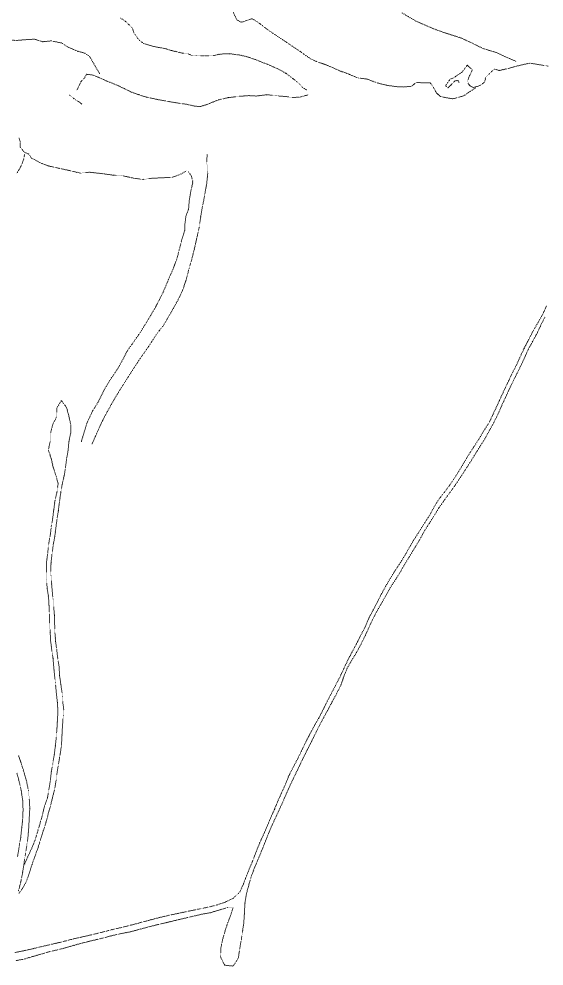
# Model space of a CAD drawing. Extents: x 682410 to 689460, y 7661803 to 7669124.
# Drawn here: x 687999 to 688366, y 7665201 to 7665862 of the extents above; entities that cross this region are included whole.
import ezdxf

# ---------------------------------------------------------------- set-up
doc = ezdxf.new("R2010")
doc.units = 0
doc.header["$MEASUREMENT"] = 0
doc.linetypes.add('DOT', pattern=[0.25, 0, -0.25])
doc.layers.add('02 TOE_Line', color=1, linetype='DOT', lineweight=20)

msp = doc.modelspace()

# ---------------------------------------------------------------- linework, layer by layer
at = {"layer": '02 TOE_Line'}
for points in [[(688148.88, 7665866.62, 4303.73), (688151.47, 7665861.09, 4303.79), (688154.7, 7665859.55, 4303.94), (688158.83, 7665860.94, 4303.87), (688161.9, 7665861.94, 4303.9), (688163.39, 7665861.33, 4303.87), (688167.51, 7665858.55, 4304.05), (688172.88, 7665854.4, 4304.29), (688179.61, 7665849.85, 4304.44), (688185.29, 7665846.16, 4304.51), (688191.4, 7665841.95, 4304.58), (688195.82, 7665839.03, 4304.74), (688198.85, 7665836.84, 4304.75), (688202.9, 7665834.1, 4304.69), (688206.78, 7665832.23, 4304.74), (688210.02, 7665831.12, 4305.07), (688213.87, 7665829.77, 4305.98), (688218.11, 7665827.96, 4306.47), (688223.16, 7665825.65, 4308.01), (688227.94, 7665824.01, 4309.56), (688235.91, 7665820.69, 4312.36), (688242.55, 7665819.86, 4314.13), (688248.71, 7665817.42, 4316.07), (688256.02, 7665815.57, 4318.73), (688262.93, 7665814.6, 4320.85), (688267.49, 7665814.35, 4322.03), (688273.37, 7665814.87, 4323.39), (688276.78, 7665817.61, 4324.29), (688281, 7665817.26, 4324.66), (688286.52, 7665817.21, 4326.01), (688288.29, 7665814.79, 4326.56), (688290.79, 7665810.22, 4327.45), (688293.63, 7665807.7, 4328.32), (688296.94, 7665807.04, 4328.99), (688301.83, 7665806.13, 4330.18), (688306.14, 7665807.08, 4330.73), (688310.08, 7665808.34, 4331.01), (688313.44, 7665810.72, 4331.38), (688318.37, 7665813.87, 4331.35)], [(687960.04, 7665863.12, 4278.1), (687966.55, 7665858.9, 4278.37), (687972.65, 7665855.53, 4278.52), (687980.37, 7665851.59, 4278.49), (687986.82, 7665848.98, 4278.13), (687991.08, 7665847.59, 4278.51), (687997.18, 7665846.81, 4278.93), (688005.08, 7665847.43, 4279.47), (688010.05, 7665847.69, 4279.67), (688015.88, 7665845.91, 4279.57), (688021.89, 7665846.54, 4279.49), (688029.27, 7665845.04, 4279.57), (688033.35, 7665842.31, 4279.65), (688040.18, 7665839.36, 4279.99), (688045.43, 7665837.89, 4280.41), (688048.71, 7665835.66, 4281.45), (688051.06, 7665831.63, 4281.08), (688054, 7665826.43, 4280.9), (688055.75, 7665823.58, 4280.87)], [(688200.21, 7665812.43, 4304.4), (688198.64, 7665813.16, 4304.61), (688197.49, 7665813.81, 4304.68), (688195.32, 7665816.26, 4304.38), (688192.94, 7665818.39, 4304.3), (688190.7, 7665820.14, 4304.39), (688187.77, 7665822.38, 4304.45), (688185.66, 7665823.94, 4304.52), (688181.06, 7665826.57, 4304.53), (688176.78, 7665828.49, 4304.42), (688173.08, 7665830.06, 4304.51), (688167.84, 7665832.11, 4304.48), (688164.1, 7665833.63, 4304.37), (688159.86, 7665835.05, 4304.41), (688156.96, 7665835.82, 4304.31), (688154.06, 7665836.59, 4304.21), (688151.02, 7665836.98, 4304.2), (688146.37, 7665837.61, 4303.93), (688142.91, 7665837.48, 4303.97), (688139.4, 7665837.25, 4303.78), (688135.63, 7665836.33, 4303.78), (688131.99, 7665836.13, 4303.61), (688128.98, 7665836.09, 4303.51), (688125.97, 7665836.06, 4303.41), (688120.25, 7665836.38, 4303.2), (688117.47, 7665837.46, 4302.95), (688113.19, 7665837.99, 4302.79), (688109.74, 7665838.92, 4302.72), (688105.5, 7665839.87, 4302.63), (688102.06, 7665840.98, 4302.51), (688098.99, 7665841.66, 4302.51), (688095.84, 7665842.14, 4302.41), (688092.84, 7665842.83, 4302.38), (688089.79, 7665843.71, 4302.37), (688086.46, 7665844.64, 4302.27), (688083.65, 7665846.79, 4302.29), (688082.41, 7665848, 4302.11), (688081.22, 7665850.05, 4302.2), (688079.65, 7665851.9, 4302.33), (688079.27, 7665853.48, 4302.51), (688078.24, 7665855.8, 4302.24), (688076.42, 7665857.55, 4302.23), (688074.52, 7665859.49, 4302.25), (688072.21, 7665861.23, 4302.24), (688070.28, 7665862.39, 4302.25)], [(688266.87, 7665866.01, 4329.41), (688276.2, 7665860.43, 4330.59), (688283.27, 7665857.33, 4331.08), (688291.11, 7665854.08, 4331.56), (688300.81, 7665850.76, 4333.59), (688307.58, 7665848.7, 4333.3), (688313.87, 7665845.81, 4332.86), (688322.89, 7665841.41, 4332.72), (688332.53, 7665838.42, 4333.3), (688339.37, 7665835.24, 4333.58), (688346.7, 7665832.06, 4332.7)], [(688368.72, 7665828.93, 4334.39), (688356.16, 7665831.03, 4333.6), (688346.96, 7665829, 4331.84), (688341.38, 7665827.41, 4331.4), (688334.79, 7665825.89, 4331.04), (688331.09, 7665826.91, 4330.73), (688327.47, 7665823.36, 4330.91), (688325.32, 7665821.31, 4330.75), (688324.17, 7665817.64, 4331.51), (688321.68, 7665815.59, 4331.57), (688319.22, 7665814.7, 4331.46), (688316.43, 7665814.02, 4331.51), (688314.46, 7665814.96, 4331.03), (688313.02, 7665816.59, 4331.03), (688312.66, 7665818.68, 4330.98), (688313.42, 7665821.24, 4330.94), (688315.22, 7665824.87, 4330.84), (688315.82, 7665826.62, 4330.97), (688314.03, 7665827.85, 4330.96), (688312.31, 7665829.66, 4331.16), (688310.16, 7665826.64, 4330.54), (688308.34, 7665824.38, 4330.46), (688305.98, 7665823.08, 4330.32), (688302.99, 7665820.87, 4330.08), (688300.41, 7665819.93, 4329.76), (688298.65, 7665817.49, 4329.38), (688297.06, 7665815.1, 4329.16), (688298.84, 7665813.84, 4329.56), (688300.13, 7665815.01, 4329.72), (688301.66, 7665816.55, 4329.87), (688303.7, 7665818.6, 4329.95), (688305.96, 7665818.88, 4330.38), (688306.68, 7665817.13, 4330.64)], [(688039.79, 7665812.15, 4279.47), (688041.23, 7665814.96, 4279.59), (688042.65, 7665818.08, 4279.51), (688044.89, 7665820.42, 4279.77), (688046.56, 7665823.24, 4279.73), (688050.7, 7665822.75, 4279.64), (688055.68, 7665820.83, 4279.76), (688060.26, 7665818.68, 4280.01), (688067.79, 7665815.67, 4280.44), (688079.21, 7665810.2, 4280.67), (688088.67, 7665807.19, 4281.11), (688095.83, 7665805.71, 4281.33), (688106.83, 7665803.69, 4281.38), (688116.71, 7665802.24, 4281.98), (688121.75, 7665801.09, 4281.82), (688125.62, 7665800.68, 4281.93), (688129.96, 7665801.88, 4282.82), (688134.93, 7665803.93, 4284.41), (688138.94, 7665805.5, 4285.35), (688145.67, 7665806.97, 4286.53), (688153.36, 7665807.88, 4288.48), (688159.9, 7665808.34, 4290.6), (688165.04, 7665808.04, 4292.07), (688172.1, 7665808.94, 4294.14), (688175.55, 7665808.69, 4295.52), (688180.58, 7665808.09, 4297.14), (688185.22, 7665807.76, 4298.72), (688190.41, 7665807.02, 4300.41), (688195.13, 7665807.28, 4302.07), (688197.55, 7665807.85, 4302.73), (688201.39, 7665808.96, 4303.52)], [(688034.71, 7665808.69, 4278.21), (688036.18, 7665807.52, 4278.34), (688037.75, 7665806.24, 4278.34), (688039.44, 7665805.12, 4278.34), (688042.03, 7665803.46, 4278.56), (688043.35, 7665802.32, 4278.71)], [(688116.14, 7665755.82, 4277.5), (688111.78, 7665753.24, 4275.72), (688106.3, 7665751.36, 4273.6), (688099.66, 7665751.06, 4271.24), (688092.33, 7665750.67, 4268.71), (688085.95, 7665749.9, 4266.43), (688079.84, 7665750.66, 4264.33), (688071.06, 7665752.6, 4261.51), (688065.26, 7665752.81, 4259.64), (688058.4, 7665753.81, 4257.37), (688048.71, 7665754.9, 4254.17), (688042.29, 7665754.26, 4252.01), (688033.39, 7665756.38, 4249.33), (688026.69, 7665757.8, 4247.44), (688019.77, 7665759.34, 4245.35), (688014.73, 7665761.28, 4243.77), (688011.76, 7665762.9, 4243.36), (688008.14, 7665764.68, 4242.49), (688006.1, 7665767.68, 4243.25), (688003.05, 7665768.89, 4243.7), (688000.33, 7665772.47, 4244.67), (688000.33, 7665775.77, 4245.83), (687999.31, 7665779.43, 4246.96)], [(687997.87, 7665754.19, 4239.67), (688000.1, 7665757.75, 4240.31), (688001.41, 7665760.55, 4241.33), (688002.68, 7665764.04, 4242.27), (688003.29, 7665767.43, 4243.16)], [(688130.69, 7665767.21, 4281.79), (688130.52, 7665761.69, 4281.28), (688131.16, 7665754.17, 4280.73), (688130.36, 7665746.59, 4280.3), (688128.85, 7665738.11, 4279.66), (688127.18, 7665729.37, 4278.94), (688126.22, 7665723.74, 4278.64), (688125.08, 7665716.07, 4278.49), (688123.74, 7665709.94, 4278.4), (688121.88, 7665701.73, 4278.39), (688119.98, 7665694.17, 4278.56), (688118.28, 7665688.29, 4278.62), (688116.09, 7665679.86, 4278.88), (688113.44, 7665672.19, 4278.96), (688110.59, 7665666.15, 4279.08), (688107.41, 7665660.34, 4279), (688102.94, 7665652.75, 4278.84), (688100.21, 7665648.02, 4278.85), (688095.42, 7665641.95, 4278.3), (688090.33, 7665634.03, 4278.09), (688083.55, 7665624.36, 4277.57), (688078.54, 7665616.7, 4277.18), (688072.75, 7665607.6, 4276.32), (688068.76, 7665601.32, 4275.7), (688064.45, 7665594, 4275.08), (688059.28, 7665584.75, 4273.81), (688055.9, 7665577.82, 4273.33), (688050.24, 7665564.89, 4272)], [(688117.51, 7665755.38, 4277.67), (688119.59, 7665752.52, 4278.36), (688120.8, 7665748.1, 4278.56), (688119.49, 7665742.41, 4277.73), (688118.26, 7665735.36, 4277.31), (688117.71, 7665728.9, 4277.13), (688116.01, 7665724.67, 4276.45), (688115.23, 7665718.99, 4276.36), (688115.13, 7665714.29, 4276.61), (688113.25, 7665708.58, 4276.32), (688111.15, 7665700.51, 4276.15), (688110, 7665695.71, 4276.52), (688107.05, 7665687.62, 4276.25), (688103.77, 7665680.14, 4276.04), (688099.92, 7665670.94, 4276.05), (688094.93, 7665661.2, 4275.94), (688090.13, 7665653.01, 4275.82), (688084.52, 7665643.91, 4275.63), (688078.93, 7665635.76, 4275.35), (688075.17, 7665630.68, 4275.13), (688072.03, 7665624.52, 4274.98), (688068.22, 7665617.75, 4274.89), (688063.27, 7665610.43, 4273.96), (688059.07, 7665603.48, 4273.67), (688054.43, 7665594.16, 4273.1), (688050.76, 7665588.36, 4272.16), (688047.07, 7665580.48, 4271.73), (688044.16, 7665571.08, 4271.52), (688042.9, 7665566.78, 4271.11)], [(687996.05, 7665210.47, 4260.19), (688002.61, 7665211.8, 4260.85), (688009.28, 7665213.3, 4261.52), (688015.71, 7665214.88, 4262.07), (688022.24, 7665216.36, 4262.67), (688028.98, 7665217.9, 4263.34), (688035.51, 7665219.63, 4263.88), (688041.81, 7665221.1, 4264.37), (688048, 7665222.47, 4264.97), (688054.13, 7665223.97, 4265.52), (688060.22, 7665225.49, 4266.18), (688066.31, 7665227.06, 4266.78), (688072.69, 7665228.49, 4267.45), (688079.2, 7665230.13, 4268.16), (688085.62, 7665231.86, 4268.91), (688091.75, 7665233.5, 4269.71), (688098.27, 7665235.18, 4270.54), (688104.7, 7665236.7, 4271.33), (688111.42, 7665238.12, 4272.08), (688117.93, 7665239.49, 4272.73), (688124.28, 7665240.78, 4273.27), (688130.67, 7665242.05, 4273.67), (688137.01, 7665243.61, 4273.94), (688143.34, 7665245.73, 4274.1), (688148.83, 7665248.39, 4274.28), (688153.5, 7665252.66, 4274.72), (688155.97, 7665258.12, 4275.13), (688157.51, 7665262.31, 4275.46), (688159.98, 7665268.48, 4276.09), (688162.5, 7665274.53, 4276.78), (688164.93, 7665280.78, 4277.41), (688167.43, 7665287.09, 4278.03), (688170.21, 7665293.14, 4278.79), (688172.86, 7665299.32, 4279.58), (688175.3, 7665305.11, 4280.41), (688177.82, 7665310.68, 4281.3), (688180.11, 7665316.27, 4282.07), (688182.63, 7665321.85, 4282.77), (688185.34, 7665327.82, 4283.66), (688187.59, 7665333.57, 4284.42), (688190.43, 7665339.1, 4285.28), (688193.55, 7665345.03, 4286.09), (688196.54, 7665351.14, 4286.92), (688199.36, 7665357.05, 4287.74), (688202.51, 7665363.09, 4288.66), (688205.59, 7665368.79, 4289.45), (688208.78, 7665374.33, 4290.2), (688211.66, 7665379.97, 4291), (688214.44, 7665385.71, 4291.85), (688217.57, 7665391.59, 4292.67), (688220.35, 7665396.93, 4293.34), (688223.39, 7665402.84, 4294.12), (688226.22, 7665408.78, 4294.86), (688229.01, 7665414.73, 4295.44), (688232.01, 7665420.41, 4296.06), (688235.06, 7665426.1, 4296.7), (688237.95, 7665431.89, 4297.28), (688240.9, 7665437.47, 4298.1), (688243.52, 7665443.71, 4298.5), (688246.72, 7665449.75, 4299.09), (688249.57, 7665455.15, 4299.62), (688252.3, 7665460.53, 4300.08), (688255.38, 7665466.22, 4300.66), (688258.7, 7665471.79, 4301.35), (688262.29, 7665477.58, 4302.01), (688265.69, 7665482.68, 4302.59), (688268.84, 7665487.84, 4303.13), (688272.17, 7665493.67, 4303.8), (688275.46, 7665499.18, 4304.56), (688279.12, 7665504.88, 4305.41), (688282.6, 7665510.34, 4306.22), (688286.11, 7665515.79, 4307.06), (688289.24, 7665521.59, 4308.09), (688292.57, 7665526.94, 4309.2), (688296.43, 7665531.79, 4310.27), (688300.44, 7665537.2, 4311.31), (688304.03, 7665542.62, 4312.2), (688307.56, 7665548.26, 4313.15), (688310.73, 7665553.58, 4313.96), (688314.21, 7665559.3, 4314.67), (688317.54, 7665564.39, 4315.4), (688320.83, 7665569.47, 4316.1), (688324.23, 7665575.12, 4316.73), (688327.54, 7665580.23, 4317.39), (688330.37, 7665586.27, 4318.08), (688333.06, 7665591.96, 4318.86), (688335.82, 7665598.04, 4319.59), (688338.36, 7665603.53, 4320.18), (688341.01, 7665609.1, 4320.79), (688343.62, 7665614.67, 4321.32), (688346.65, 7665620.52, 4321.97), (688349.48, 7665626.76, 4322.55), (688352.08, 7665632.29, 4323.07), (688355.22, 7665638.27, 4323.66), (688358.28, 7665644.25, 4324.14), (688361.55, 7665649.87, 4324.61), (688364.89, 7665655.63, 4325.08), (688367.66, 7665661.86, 4325.56)], [(688366.51, 7665654.05, 4324.96), (688363.74, 7665648.36, 4324.53), (688360.97, 7665642.52, 4324.07), (688357.88, 7665636.85, 4323.61), (688354.77, 7665631.14, 4323.06), (688352.24, 7665625.41, 4322.54), (688349.67, 7665619.97, 4322.02), (688346.96, 7665614.45, 4321.44), (688344.17, 7665608.96, 4320.89), (688341.56, 7665603.5, 4320.33), (688339.03, 7665597.95, 4319.75), (688336.42, 7665592.3, 4319.06), (688333.87, 7665586.44, 4318.28), (688330.98, 7665580.6, 4317.53), (688327.87, 7665575.05, 4316.84), (688325, 7665569.71, 4316.23), (688321.73, 7665564.5, 4315.63), (688318.32, 7665559.06, 4314.91), (688314.76, 7665553.29, 4314.14), (688311.09, 7665547.59, 4313.33), (688307.48, 7665542.08, 4312.38), (688303.75, 7665536.43, 4311.44), (688299.83, 7665531.06, 4310.42), (688296.24, 7665526.08, 4309.32), (688292.53, 7665520.85, 4308.22), (688289.14, 7665515.27, 4307.18), (688285.81, 7665510.03, 4306.33), (688282.54, 7665504.91, 4305.62), (688279.58, 7665499.47, 4304.74), (688276.03, 7665493.55, 4303.85), (688272.59, 7665487.9, 4303.13), (688268.97, 7665482.06, 4302.52), (688265.81, 7665476.49, 4301.91), (688262.6, 7665471.29, 4301.34), (688258.77, 7665465.5, 4300.72), (688255.86, 7665460.18, 4300.18), (688252.68, 7665454.71, 4299.69), (688249.54, 7665449.27, 4299.12), (688246.35, 7665443.17, 4298.47), (688243.77, 7665437.57, 4297.87), (688241.18, 7665431.89, 4297.26), (688238.29, 7665425.95, 4296.59), (688235.08, 7665420.07, 4296), (688231.87, 7665414.84, 4295.45), (688228.48, 7665409.02, 4294.96), (688226.28, 7665403.42, 4294.28), (688224.13, 7665397.35, 4293.47), (688221.17, 7665391.3, 4292.74), (688218.24, 7665385.98, 4292.05), (688215.33, 7665380.47, 4291.32), (688212.16, 7665374.68, 4290.53), (688209.03, 7665368.82, 4289.64), (688206.12, 7665362.93, 4288.78), (688203.09, 7665356.88, 4287.84), (688200.38, 7665351.48, 4287.1), (688197.65, 7665346.06, 4286.33), (688194.92, 7665340.28, 4285.51), (688192.01, 7665334.32, 4284.73), (688189.05, 7665328.1, 4283.86), (688186.26, 7665321.83, 4282.95), (688183.81, 7665316.27, 4282.11), (688181.32, 7665310.79, 4281.28), (688178.75, 7665305.21, 4280.48), (688176.21, 7665299.77, 4279.7), (688173.82, 7665294.22, 4278.92), (688171.3, 7665287.92, 4278.18), (688169.08, 7665282.33, 4277.61), (688166.48, 7665276.04, 4276.9), (688163.84, 7665269.84, 4276.27), (688161.53, 7665263.66, 4275.6), (688159.74, 7665257.52, 4274.98), (688158.07, 7665251.08, 4274.28), (688157.08, 7665244.73, 4273.74), (688156.73, 7665238, 4273.09), (688156.34, 7665231.71, 4272.42), (688155.49, 7665225.7, 4272.01), (688154.52, 7665219.21, 4271.71), (688153.42, 7665212.81, 4271.49), (688152.42, 7665206.65, 4271.37), (688148.96, 7665201.15, 4271.24), (688142.91, 7665201.8, 4271.67), (688140.15, 7665207.48, 4271.97), (688140.27, 7665213.59, 4272.14), (688141.51, 7665219.47, 4272.35), (688143.24, 7665225.75, 4272.49), (688145.19, 7665231.57, 4272.87), (688147.43, 7665237.33, 4273.3), (688148.88, 7665241.96, 4273.91), (688145.46, 7665242.08, 4273.88), (688139.06, 7665240.19, 4273.83), (688132.96, 7665238.39, 4273.69), (688127, 7665237.31, 4273.34), (688120.89, 7665235.91, 4272.83), (688114.35, 7665234.33, 4272.22), (688108.12, 7665232.87, 4271.61), (688102.01, 7665231.42, 4270.9), (688095.59, 7665229.89, 4270.13), (688089.62, 7665228.44, 4269.36), (688083.28, 7665226.67, 4268.6), (688076.88, 7665224.98, 4267.83), (688070.66, 7665223.8, 4267.16), (688064.47, 7665222.42, 4266.55), (688058.42, 7665220.77, 4265.95), (688052.23, 7665219.33, 4265.38), (688045.84, 7665217.78, 4264.75), (688039.84, 7665216.2, 4264.21), (688033.49, 7665214.35, 4263.67), (688027.43, 7665212.73, 4263.12), (688021.49, 7665211.39, 4262.64), (688015.19, 7665209.63, 4262.03), (688009.43, 7665207.94, 4261.49), (688003.46, 7665206.11, 4260.88), (687997.05, 7665204.92, 4260.2)], [(688003.36, 7665272.32, 4252.83), (688005.74, 7665277.87, 4253.1), (688008.34, 7665283.44, 4253.57), (688010.63, 7665289.01, 4253.66), (688012.36, 7665294.99, 4253.97), (688014.13, 7665300.79, 4254.13), (688015.8, 7665306.77, 4254.18), (688017.24, 7665312.72, 4254.36), (688019.3, 7665318.44, 4254.38), (688020.27, 7665324.41, 4254.66), (688021.29, 7665330.55, 4254.94), (688021.96, 7665336.58, 4255.26), (688023.02, 7665342.7, 4255.66), (688024.06, 7665348.72, 4255.87), (688024.77, 7665354.7, 4256.26), (688025.45, 7665360.72, 4256.65), (688025.89, 7665366.72, 4257.12), (688026.23, 7665372.86, 4257.52), (688026.58, 7665378.95, 4257.95), (688026.19, 7665385.04, 4258.5), (688025.49, 7665391.16, 4259), (688024.96, 7665397.22, 4259.78), (688024.31, 7665403.37, 4260.2), (688023.66, 7665409.63, 4260.78), (688023.14, 7665415.73, 4261.21), (688022.24, 7665421.91, 4261.91), (688021.47, 7665428.04, 4262.43), (688021.15, 7665434.18, 4262.77), (688020.82, 7665440.32, 4263.15), (688020.66, 7665446.52, 4263.5), (688020.35, 7665452.57, 4263.99), (688020, 7665458.56, 4264.49), (688019.11, 7665464.55, 4264.99), (688018.5, 7665470.69, 4265.48), (688018.6, 7665476.91, 4265.54), (688018.68, 7665483.17, 4265.77), (688019.44, 7665489.2, 4266.04), (688020.1, 7665495.4, 4266.07), (688021.18, 7665501.54, 4266.08), (688021.94, 7665507.57, 4266.11), (688022.92, 7665513.56, 4265.99), (688023.71, 7665519.57, 4266.24), (688024.5, 7665525.6, 4266.1), (688025.84, 7665531.52, 4265.91), (688026.72, 7665537.57, 4265.92), (688025.16, 7665543.48, 4265.83), (688023.24, 7665549.28, 4265.69), (688021.85, 7665555.29, 4265.52), (688019.89, 7665561.16, 4265.82), (688021.2, 7665567.19, 4265.96), (688021.54, 7665573.2, 4265.5), (688022.95, 7665579.03, 4265.62), (688025.8, 7665584.4, 4265.39), (688025.84, 7665590.42, 4265.02), (688028.97, 7665595.67, 4264.82), (688032.6, 7665590.9, 4264.53), (688034.14, 7665584.97, 4265.27), (688035.52, 7665579.02, 4265.48), (688035.48, 7665572.99, 4265.84), (688034.22, 7665566.96, 4265.83), (688033.69, 7665560.94, 4265.86), (688032.61, 7665555.03, 4265.87), (688031.88, 7665549.04, 4265.69), (688030.91, 7665543.03, 4265.7), (688029.51, 7665537.15, 4265.72), (688028.54, 7665531.19, 4265.65), (688027.64, 7665525.02, 4265.7), (688026.87, 7665518.88, 4265.79), (688025.96, 7665512.91, 4265.86), (688025.12, 7665506.74, 4266.03), (688024.36, 7665500.69, 4266.14), (688023.25, 7665494.6, 4266.17), (688022.44, 7665488.42, 4265.81), (688021.77, 7665482.39, 4265.69), (688021.55, 7665476.15, 4265.32), (688022.02, 7665470.13, 4265.2), (688022.49, 7665464.04, 4264.8), (688023.07, 7665458.01, 4264.24), (688023.62, 7665452.02, 4263.87), (688024.1, 7665445.98, 4263.46), (688024.27, 7665439.89, 4263.1), (688024.46, 7665433.86, 4262.79), (688024.93, 7665427.86, 4262.4), (688025.74, 7665421.9, 4261.91), (688026.44, 7665415.91, 4261.38), (688027.43, 7665409.95, 4260.87), (688027.72, 7665403.85, 4260.55), (688028.58, 7665397.81, 4259.7), (688029.48, 7665391.74, 4259.16), (688029.9, 7665385.63, 4258.57), (688030.7, 7665379.53, 4258.15), (688030.11, 7665373.52, 4257.68), (688029.66, 7665367.3, 4256.97), (688029.37, 7665361.31, 4256.79), (688029.07, 7665355.23, 4256.48), (688028.2, 7665349.29, 4256.2), (688027.21, 7665343.35, 4255.59), (688026.15, 7665337.19, 4255.32), (688025.39, 7665331.17, 4254.87), (688024.42, 7665325.11, 4254.62), (688022.94, 7665319.27, 4254.5), (688021.48, 7665313.24, 4254.32), (688019.81, 7665307.25, 4254.17), (688018.2, 7665301.29, 4254.05), (688016.33, 7665295.38, 4253.74), (688014.47, 7665289.49, 4253.65), (688012.66, 7665283.62, 4253.58), (688010.57, 7665277.75, 4253.5), (688008.51, 7665271.97, 4253.18), (688006.71, 7665266.2, 4253.11), (688004.69, 7665260.42, 4253.38), (688001.73, 7665255.09, 4253.69), (687999.37, 7665251.87, 4253.84)], [(687999.06, 7665348.08, 4248.75), (688001.18, 7665341.94, 4249.17), (688003.03, 7665335.95, 4249.57), (688004.69, 7665329.91, 4249.97), (688005.96, 7665323.72, 4250.36), (688006.6, 7665317.52, 4250.77), (688006.94, 7665311.16, 4251.17), (688006.6, 7665304.84, 4251.45), (688006.23, 7665298.2, 4251.67), (688005.68, 7665291.26, 4251.93), (688004.85, 7665285.32, 4252.15), (688003.88, 7665279.18, 4252.43), (688002.92, 7665272.84, 4252.67), (688001.96, 7665266.46, 4252.87), (688000.67, 7665259.86, 4253.07), (687998.95, 7665253.19, 4253.55)], [(687998.42, 7665277.69, 4252.43), (687999.5, 7665284.48, 4252.14), (688000.6, 7665290.79, 4251.93), (688001.34, 7665297.51, 4251.68), (688002, 7665304, 4251.4), (688002.25, 7665310.2, 4251.08), (688001.98, 7665316.84, 4250.69), (688000.92, 7665323.69, 4250.23), (687999.56, 7665329.78, 4249.84), (687997.96, 7665335.75, 4249.45)]]:
    msp.add_polyline3d(points, dxfattribs=at)

doc.saveas('drawing.dxf')
